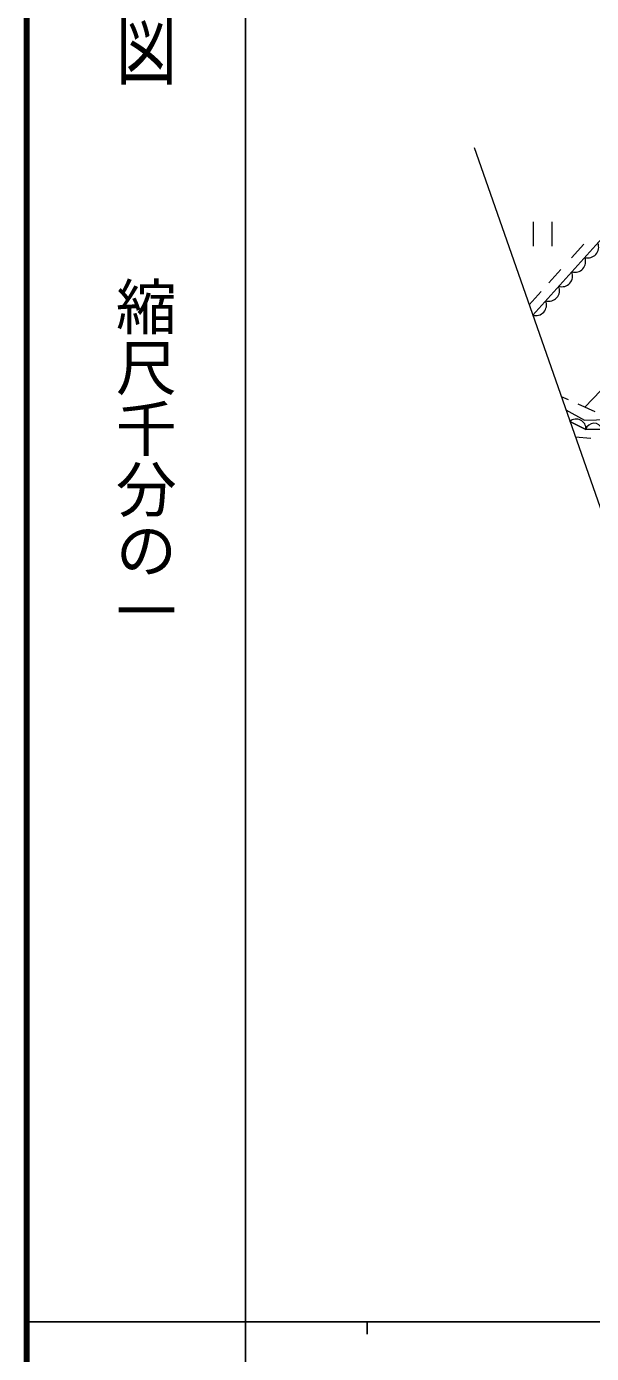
# Model space of a CAD drawing. Units: millimetres, scale not verified. Extents: x 40000 to 680000, y 20000 to 380000.
# Drawn here: x 40000 to 86423, y 202409 to 311546 of the extents above; entities that cross this region are included whole.
import ezdxf
from ezdxf.enums import TextEntityAlignment as Align

# ---------------------------------------------------------------- set-up
doc = ezdxf.new("R2010")
doc.units = ezdxf.units.MM
doc.header["$LTSCALE"] = 1000
for name, color, linetype, lineweight in [('M-BGD', 7, 'Continuous', 13), ('M-BMK-SRVR', 3, 'Continuous', 13), ('M-TTL', 7, 'Continuous', 13), ('M-TTL-BAND', 7, 'Continuous', 25)]:
    doc.layers.add(name, color=color, linetype=linetype, lineweight=lineweight)
doc.styles.add('@ＭＳ ゴシック', font='')
doc.styles.get('@ＭＳ ゴシック').set_extended_font_data('@MS Gothic')

msp = doc.modelspace()

# ---------------------------------------------------------------- linework, layer by layer
at = {"layer": 'M-BGD'}
for p, q in [((81595, 287806), (88027, 294924)), ((81595, 287806), (88027, 294924)), ((81671, 293478), (81671, 295478)), ((83171, 295478), (83171, 293478)), ((84778, 292522), (85788, 293639)), ((82927, 290473), (83904, 291554)), ((81294, 288666), (82283, 289760)), ((85891, 280253), (87181, 281602)), ((83929, 281129), (84517, 280867)), ((85297, 280518), (86698, 279893)), ((84314, 280027), (85847, 279184)), ((84652, 279061), (85965, 278404)), ((85965, 278404), (84652, 279061)), ((85847, 279184), (90431, 279279)), ((85965, 278404), (89928, 278493)), ((89928, 278493), (85965, 278404)), ((85097, 277788), (86366, 277683))]:
    msp.add_line(p, q, dxfattribs=at)
for centre, radius, start, end in [((86131, 293405), 889, 253.8543, 21.94286), ((85059, 292219), 889, 253.8543, 21.94286), ((83986, 291033), 889, 253.8543, 21.94286), ((82914, 289846), 889, 253.8543, 21.94286), ((81842, 288660), 889, 253.8543, 21.94286), ((85180, 278474), 789, 354.91554, 131.95436), ((86630, 278233), 686, 17.03569, 165.52139)]:
    msp.add_arc(centre, radius, start, end, dxfattribs=at)
at = {"layer": 'M-BMK-SRVR'}
msp.add_line((76778, 301585), (94988, 249493), dxfattribs=at)
at = {"layer": 'M-TTL', "color": 2, "lineweight": 140}
msp.add_line((40000, 380000), (40000, 20000), dxfattribs=at)
at = {"layer": 'M-TTL-BAND'}
for p, q in [((58000, 370000), (58000, 20000)), ((40000, 205000), (579000, 205000)), ((68000, 205000), (68000, 204000))]:
    msp.add_line(p, q, dxfattribs=at)

# ---------------------------------------------------------------- texts
at = {"layer": 'M-TTL-BAND', "style": '@ＭＳ ゴシック', "width": 1.4}
msp.add_text('平  面  図', height=3666, rotation=270, dxfattribs=at).set_placement((49777, 306475), align=Align.MIDDLE_RIGHT)
at = {"layer": 'M-TTL-BAND', "style": '@ＭＳ ゴシック'}
msp.add_text('縮尺千分の一', height=3666, rotation=270, dxfattribs=at).set_placement((49777, 261030), align=Align.MIDDLE_RIGHT)

doc.saveas('drawing.dxf')
